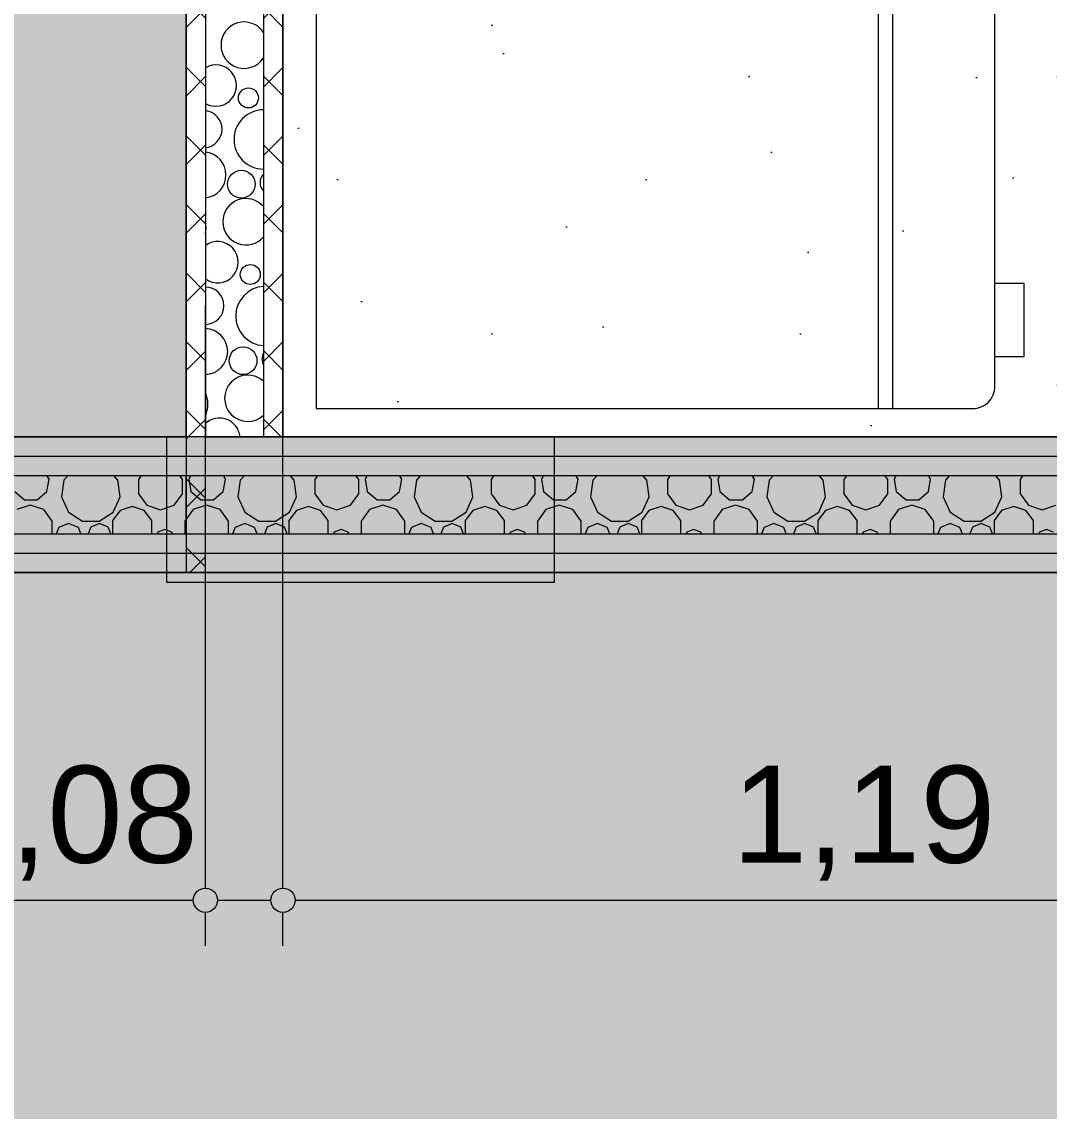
# Model space of a CAD drawing. Header units: metres. Extents: x -77.1 to 22, y -70.6 to -27.7.
# Drawn here: x -51.343 to -50.284, y -37.795 to -36.672 of the extents above; entities that cross this region are included whole.
import ezdxf

# ---------------------------------------------------------------- set-up
doc = ezdxf.new("R2010")
doc.units = ezdxf.units.M
doc.header["$MEASUREMENT"] = 0
for name, color, linetype in [('Concreto moldado in loco_Pilares.IFC Model', 7, 'Continuous'), ('COTAS EXECUTIVO.EXEC', 7, 'Continuous'), ('PAREDE CONSTRUIR', 7, 'Continuous')]:
    doc.layers.add(name, color=color, linetype=linetype)
for name, color, linetype, lineweight in [('Concreto moldado in loco_Pilares.IFC Model_Caneta_No__241', 7, 'Continuous', 13), ('Concreto moldado in loco_Pilares.IFC Model_Caneta_No__4', 7, 'Continuous', 20), ('LAJES.EST_Caneta_No__241', 7, 'Continuous', 13), ('LAJES.EST_Caneta_No__96', 252, 'Continuous', 0), ('PAREDE CONSTRUIR_Caneta_No__241', 7, 'Continuous', 13), ('PAREDE CONSTRUIR_Caneta_No__83', 84, 'Continuous', 0), ('PAREDE CONSTRUIR_Caneta_No__96', 252, 'Continuous', 0)]:
    doc.layers.add(name, color=color, linetype=linetype, lineweight=lineweight)
for name, color, linetype, lineweight, true_color in [('COTAS EXECUTIVO.EXEC_Caneta_No__25', 7, 'Continuous', 13, 0x982312), ('EQUIPAMENTOS.ARQ_Caneta_No__13', 7, 'Continuous', 0, 0xaaaaaa), ('LAJES.EST_Caneta_No__18', 7, 'Continuous', 0, 0xdfdfdf), ('LAJES.EST_Caneta_No__254', 7, 'Continuous', 0, 0xd1c9ad), ('ZONA_Caneta_No__56', 7, 'Continuous', 0, 0xffe495)]:
    doc.layers.add(name, color=color, linetype=linetype, lineweight=lineweight, true_color=true_color)
doc.styles.add('ESTILO_GERADO_1', font='arial.ttf')
doc.dimstyles.new('ESTILO_GERADO__1', dxfattribs={"dimtxt": 0.1, "dimasz": 0.0475, "dimexe": 0.18, "dimexo": 0.1, "dimgap": 0, "dimtad": 1, "dimtih": 1, "dimtoh": 1, "dimzin": 0, "dimdsep": 46, "dimtxsty": 'ESTILO_GERADO_1', "dimblk": 'ARROWHEAD_11', "dimblk1": 'ARROWHEAD_11', "dimblk2": 'ARROWHEAD_11', "dimcen": 0.09, "dimclrd": 256, "dimclre": 256, "dimclrt": 256, "dimadec": 0, "dimazin": 0, "dimtfac": 1, "dimtdec": 4, "dimtmove": 0, "dimatfit": 3, "dimfxl": 0, "dimtolj": 1, "dimtzin": 0, "dimarcsym": 0})
doc.dimstyles.new('ESTILO_GERADO__13', dxfattribs={"dimtxt": 0.1, "dimasz": 0.0475, "dimexe": 0.18, "dimexo": 0.414267, "dimgap": 0, "dimtad": 1, "dimzin": 0, "dimdsep": 46, "dimtxsty": 'ESTILO_GERADO_1', "dimblk": 'ARROWHEAD_11', "dimblk1": 'ARROWHEAD_11', "dimblk2": 'ARROWHEAD_11', "dimcen": 0.09, "dimclrd": 256, "dimclre": 256, "dimclrt": 256, "dimadec": 0, "dimazin": 0, "dimtfac": 1, "dimtdec": 4, "dimtmove": 0, "dimatfit": 3, "dimfxl": 0, "dimtolj": 1, "dimtzin": 0, "dimarcsym": 0})
doc.dimstyles.new('ESTILO_GERADO__24', dxfattribs={"dimtxt": 0.1, "dimasz": 0.0475, "dimexe": 0.18, "dimexo": 1.150023, "dimgap": 0, "dimtad": 1, "dimtih": 1, "dimtoh": 1, "dimzin": 0, "dimdsep": 46, "dimtxsty": 'ESTILO_GERADO_1', "dimblk": 'ARROWHEAD_11', "dimblk1": 'ARROWHEAD_11', "dimblk2": 'ARROWHEAD_11', "dimcen": 0.09, "dimclrd": 256, "dimclre": 256, "dimclrt": 256, "dimadec": 0, "dimazin": 0, "dimtfac": 1, "dimtdec": 4, "dimtmove": 0, "dimatfit": 3, "dimfxl": 0, "dimtolj": 1, "dimtzin": 0, "dimarcsym": 0})
doc.dimstyles.new('ESTILO_GERADO__6', dxfattribs={"dimtxt": 0.1, "dimasz": 0.0475, "dimexe": 0.18, "dimexo": 0.612735, "dimgap": 0, "dimtad": 1, "dimtih": 1, "dimtoh": 1, "dimzin": 0, "dimdsep": 46, "dimtxsty": 'ESTILO_GERADO_1', "dimblk": 'ARROWHEAD_11', "dimblk1": 'ARROWHEAD_11', "dimblk2": 'ARROWHEAD_11', "dimcen": 0.09, "dimclrd": 256, "dimclre": 256, "dimclrt": 256, "dimadec": 0, "dimazin": 0, "dimtfac": 1, "dimtdec": 4, "dimtmove": 0, "dimatfit": 3, "dimfxl": 0, "dimtolj": 1, "dimtzin": 0, "dimarcsym": 0})
pattern_1 = [(45, (0, 0.5), (-0.159099, 0.159099), [0, -0.15, 0, -0.225]), (110, (0.5, 0.5), (0.21143084, 0.07695453), [0, -0.11, 0, -0.19])]
pattern_2 = [(45, (0, 0), (-0.03535534, 0.03535534), []), (135, (0, 0), (0.03535534, 0.03535534), [])]

# ---------------------------------------------------------------- blocks, each defined once
blk = doc.blocks.new('*X197')
at = {"layer": 'PAREDE CONSTRUIR_Caneta_No__96', "color": 252, "linetype": 'Continuous', "lineweight": 0}
for p, q in [((-51.3175, -37.1568), (-51.3153, -37.1439)), ((-51.3153, -37.1439), (-51.3174, -37.1402)), ((-51.2999, -37.1451), (-51.3024, -37.1622)), ((-51.2957, -37.1402), (-51.2999, -37.1451)), ((-51.2442, -37.1451), (-51.2485, -37.1402)), ((-51.2418, -37.1622), (-51.2442, -37.1451)), ((-51.2201, -37.1402), (-51.223, -37.1442)), ((-51.223, -37.1442), (-51.223, -37.159)), ((-51.1776, -37.1442), (-51.1805, -37.1402)), ((-51.1776, -37.159), (-51.1776, -37.1442)), ((-51.3507, -37.1568), (-51.3407, -37.1652)), ((-51.3276, -37.1652), (-51.3175, -37.1568)), ((-51.223, -37.159), (-51.2143, -37.1709)), ((-51.1863, -37.1709), (-51.1776, -37.159)), ((-51.3347, -37.1707), (-51.3486, -37.1752)), ((-51.3407, -37.1652), (-51.3276, -37.1652)), ((-51.3207, -37.1752), (-51.3347, -37.1707)), ((-51.3024, -37.1622), (-51.2952, -37.1779)), ((-51.249, -37.1779), (-51.2418, -37.1622)), ((-51.2143, -37.1709), (-51.2003, -37.1755)), ((-51.2003, -37.1755), (-51.1863, -37.1709)), ((-51.3122, -37.1871), (-51.3207, -37.1752)), ((-51.2952, -37.1779), (-51.2807, -37.1872)), ((-51.2635, -37.1872), (-51.249, -37.1779)), ((-51.242, -37.1761), (-51.2498, -37.1867)), ((-51.2295, -37.172), (-51.242, -37.1761)), ((-51.217, -37.1761), (-51.2295, -37.172)), ((-51.2093, -37.1867), (-51.217, -37.1761)), ((-51.3122, -37.2002), (-51.3122, -37.1871)), ((-51.2951, -37.1896), (-51.3052, -37.1938)), ((-51.285, -37.1938), (-51.2951, -37.1896)), ((-51.2807, -37.1872), (-51.2635, -37.1872)), ((-51.2721, -37.1933), (-51.2749, -37.2002)), ((-51.2632, -37.1896), (-51.2721, -37.1933)), ((-51.2544, -37.1933), (-51.2632, -37.1896)), ((-51.2515, -37.2002), (-51.2544, -37.1933)), ((-51.2498, -37.1867), (-51.2498, -37.1999)), ((-51.2093, -37.1999), (-51.2093, -37.1867)), ((-51.174, -37.1853), (-51.1753, -37.1871)), ((-51.1753, -37.1871), (-51.1753, -37.2002)), ((-51.3052, -37.1938), (-51.3079, -37.2002)), ((-51.2824, -37.2002), (-51.285, -37.1938)), ((-51.2498, -37.1999), (-51.2495, -37.2002)), ((-51.2095, -37.2002), (-51.2093, -37.1999)), ((-51.2032, -37.1987), (-51.2038, -37.2002)), ((-51.1958, -37.1957), (-51.2032, -37.1987)), ((-51.1885, -37.1987), (-51.1958, -37.1957)), ((-51.1879, -37.2002), (-51.1885, -37.1987))]:
    blk.add_line(p, q, dxfattribs=at)
blk = doc.blocks.new('*X215')
at = {"layer": 'PAREDE CONSTRUIR_Caneta_No__96', "color": 252, "linetype": 'Continuous', "lineweight": 0}
for p, q in [((-51.1691, -37.1402), (-51.1712, -37.1439)), ((-51.1712, -37.1439), (-51.1689, -37.1568)), ((-51.1357, -37.1568), (-51.1334, -37.1439)), ((-51.1334, -37.1439), (-51.1355, -37.1402)), ((-51.1181, -37.1451), (-51.1205, -37.1622)), ((-51.1138, -37.1402), (-51.1181, -37.1451)), ((-51.0624, -37.1451), (-51.0667, -37.1402)), ((-51.0599, -37.1622), (-51.0624, -37.1451)), ((-51.0382, -37.1402), (-51.0411, -37.1442)), ((-51.0411, -37.1442), (-51.0411, -37.159)), ((-50.9958, -37.1442), (-50.9987, -37.1402)), ((-50.9958, -37.159), (-50.9958, -37.1442)), ((-50.9872, -37.1402), (-50.9893, -37.1439)), ((-50.9893, -37.1439), (-50.987, -37.1568)), ((-50.9538, -37.1568), (-50.9515, -37.1439)), ((-50.9515, -37.1439), (-50.9537, -37.1402)), ((-50.9362, -37.1451), (-50.9387, -37.1622)), ((-50.932, -37.1402), (-50.9362, -37.1451)), ((-50.8805, -37.1451), (-50.8848, -37.1402)), ((-50.8781, -37.1622), (-50.8805, -37.1451)), ((-50.8564, -37.1402), (-50.8593, -37.1442)), ((-50.8593, -37.1442), (-50.8593, -37.159)), ((-50.8139, -37.1442), (-50.8168, -37.1402)), ((-50.8139, -37.159), (-50.8139, -37.1442)), ((-50.8053, -37.1402), (-50.8075, -37.1439)), ((-50.8075, -37.1439), (-50.8052, -37.1568)), ((-50.772, -37.1568), (-50.7697, -37.1439)), ((-50.7697, -37.1439), (-50.7718, -37.1402)), ((-50.7544, -37.1451), (-50.7568, -37.1622)), ((-50.7501, -37.1402), (-50.7544, -37.1451)), ((-50.6987, -37.1451), (-50.7029, -37.1402)), ((-50.6962, -37.1622), (-50.6987, -37.1451)), ((-50.6745, -37.1402), (-50.6774, -37.1442)), ((-50.6774, -37.1442), (-50.6774, -37.159)), ((-50.6321, -37.1442), (-50.635, -37.1402)), ((-50.6321, -37.159), (-50.6321, -37.1442)), ((-50.6235, -37.1402), (-50.6256, -37.1439)), ((-50.6256, -37.1439), (-50.6233, -37.1568)), ((-50.5901, -37.1568), (-50.5878, -37.1439)), ((-50.5878, -37.1439), (-50.59, -37.1402)), ((-50.5725, -37.1451), (-50.575, -37.1622)), ((-50.5682, -37.1402), (-50.5725, -37.1451)), ((-50.5168, -37.1451), (-50.5211, -37.1402)), ((-50.5144, -37.1622), (-50.5168, -37.1451)), ((-50.4926, -37.1402), (-50.4956, -37.1442)), ((-50.4956, -37.1442), (-50.4956, -37.159)), ((-50.4502, -37.1442), (-50.4531, -37.1402)), ((-50.4502, -37.159), (-50.4502, -37.1442)), ((-50.4416, -37.1402), (-50.4438, -37.1439)), ((-50.4438, -37.1439), (-50.4415, -37.1568)), ((-50.4083, -37.1568), (-50.406, -37.1439)), ((-50.406, -37.1439), (-50.4081, -37.1402)), ((-50.3907, -37.1451), (-50.3931, -37.1622)), ((-50.3864, -37.1402), (-50.3907, -37.1451)), ((-50.335, -37.1451), (-50.3392, -37.1402)), ((-50.3325, -37.1622), (-50.335, -37.1451)), ((-50.3108, -37.1402), (-50.3137, -37.1442)), ((-50.3137, -37.1442), (-50.3137, -37.159)), ((-51.1689, -37.1568), (-51.1588, -37.1652)), ((-51.1457, -37.1652), (-51.1357, -37.1568)), ((-51.0411, -37.159), (-51.0325, -37.1709)), ((-51.0044, -37.1709), (-50.9958, -37.159)), ((-50.987, -37.1568), (-50.977, -37.1652)), ((-50.9639, -37.1652), (-50.9538, -37.1568)), ((-50.8593, -37.159), (-50.8506, -37.1709)), ((-50.8226, -37.1709), (-50.8139, -37.159)), ((-50.8052, -37.1568), (-50.7951, -37.1652)), ((-50.782, -37.1652), (-50.772, -37.1568)), ((-50.6774, -37.159), (-50.6688, -37.1709)), ((-50.6407, -37.1709), (-50.6321, -37.159)), ((-50.6233, -37.1568), (-50.6133, -37.1652)), ((-50.6002, -37.1652), (-50.5901, -37.1568)), ((-50.4956, -37.159), (-50.4869, -37.1709)), ((-50.4589, -37.1709), (-50.4502, -37.159)), ((-50.4415, -37.1568), (-50.4314, -37.1652)), ((-50.4183, -37.1652), (-50.4083, -37.1568)), ((-50.3137, -37.159), (-50.3051, -37.1709)), ((-51.1528, -37.1707), (-51.1667, -37.1752)), ((-51.1588, -37.1652), (-51.1457, -37.1652)), ((-51.1389, -37.1752), (-51.1528, -37.1707)), ((-51.1205, -37.1622), (-51.1134, -37.1779)), ((-51.0671, -37.1779), (-51.0599, -37.1622)), ((-51.0325, -37.1709), (-51.0185, -37.1755)), ((-51.0185, -37.1755), (-51.0044, -37.1709)), ((-50.9709, -37.1707), (-50.9848, -37.1752)), ((-50.977, -37.1652), (-50.9639, -37.1652)), ((-50.957, -37.1752), (-50.9709, -37.1707)), ((-50.9387, -37.1622), (-50.9315, -37.1779)), ((-50.8852, -37.1779), (-50.8781, -37.1622)), ((-50.8506, -37.1709), (-50.8366, -37.1755)), ((-50.8366, -37.1755), (-50.8226, -37.1709)), ((-50.7891, -37.1707), (-50.803, -37.1752)), ((-50.7951, -37.1652), (-50.782, -37.1652)), ((-50.7752, -37.1752), (-50.7891, -37.1707)), ((-50.7568, -37.1622), (-50.7497, -37.1779)), ((-50.7034, -37.1779), (-50.6962, -37.1622)), ((-50.6688, -37.1709), (-50.6547, -37.1755)), ((-50.6547, -37.1755), (-50.6407, -37.1709)), ((-50.6072, -37.1707), (-50.6211, -37.1752)), ((-50.6133, -37.1652), (-50.6002, -37.1652)), ((-50.5933, -37.1752), (-50.6072, -37.1707)), ((-50.575, -37.1622), (-50.5678, -37.1779)), ((-50.5215, -37.1779), (-50.5144, -37.1622)), ((-50.4869, -37.1709), (-50.4729, -37.1755)), ((-50.4729, -37.1755), (-50.4589, -37.1709)), ((-50.4254, -37.1707), (-50.4393, -37.1752)), ((-50.4314, -37.1652), (-50.4183, -37.1652)), ((-50.4115, -37.1752), (-50.4254, -37.1707)), ((-50.3931, -37.1622), (-50.3859, -37.1779)), ((-50.3397, -37.1779), (-50.3325, -37.1622)), ((-50.3051, -37.1709), (-50.291, -37.1755)), ((-50.291, -37.1755), (-50.277, -37.1709)), ((-51.1667, -37.1752), (-51.174, -37.1853)), ((-51.1303, -37.1871), (-51.1389, -37.1752)), ((-51.1134, -37.1779), (-51.0989, -37.1872)), ((-51.0816, -37.1872), (-51.0671, -37.1779)), ((-51.0602, -37.1761), (-51.0679, -37.1867)), ((-51.0477, -37.172), (-51.0602, -37.1761)), ((-51.0352, -37.1761), (-51.0477, -37.172)), ((-51.0274, -37.1867), (-51.0352, -37.1761)), ((-50.9848, -37.1752), (-50.9934, -37.1871)), ((-50.9484, -37.1871), (-50.957, -37.1752)), ((-50.9315, -37.1779), (-50.917, -37.1872)), ((-50.8998, -37.1872), (-50.8852, -37.1779)), ((-50.8783, -37.1761), (-50.8861, -37.1867)), ((-50.8658, -37.172), (-50.8783, -37.1761)), ((-50.8533, -37.1761), (-50.8658, -37.172)), ((-50.8456, -37.1867), (-50.8533, -37.1761)), ((-50.803, -37.1752), (-50.8116, -37.1871)), ((-50.7666, -37.1871), (-50.7752, -37.1752)), ((-50.7497, -37.1779), (-50.7351, -37.1872)), ((-50.7179, -37.1872), (-50.7034, -37.1779)), ((-50.6965, -37.1761), (-50.7042, -37.1867)), ((-50.684, -37.172), (-50.6965, -37.1761)), ((-50.6715, -37.1761), (-50.684, -37.172)), ((-50.6637, -37.1867), (-50.6715, -37.1761)), ((-50.6211, -37.1752), (-50.6297, -37.1871)), ((-50.5847, -37.1871), (-50.5933, -37.1752)), ((-50.5678, -37.1779), (-50.5533, -37.1872)), ((-50.536, -37.1872), (-50.5215, -37.1779)), ((-50.5146, -37.1761), (-50.5224, -37.1867)), ((-50.5021, -37.172), (-50.5146, -37.1761)), ((-50.4896, -37.1761), (-50.5021, -37.172)), ((-50.4819, -37.1867), (-50.4896, -37.1761)), ((-50.4393, -37.1752), (-50.4479, -37.1871)), ((-50.4029, -37.1871), (-50.4115, -37.1752)), ((-50.3859, -37.1779), (-50.3714, -37.1872)), ((-50.3542, -37.1872), (-50.3397, -37.1779)), ((-50.3328, -37.1761), (-50.3405, -37.1867)), ((-50.3203, -37.172), (-50.3328, -37.1761)), ((-50.3078, -37.1761), (-50.3203, -37.172)), ((-50.3, -37.1867), (-50.3078, -37.1761)), ((-51.1303, -37.2002), (-51.1303, -37.1871)), ((-51.1133, -37.1896), (-51.1234, -37.1938)), ((-51.1032, -37.1938), (-51.1133, -37.1896)), ((-51.0989, -37.1872), (-51.0816, -37.1872)), ((-51.0902, -37.1933), (-51.0931, -37.2002)), ((-51.0814, -37.1896), (-51.0902, -37.1933)), ((-51.0725, -37.1933), (-51.0814, -37.1896)), ((-51.0696, -37.2002), (-51.0725, -37.1933)), ((-51.0679, -37.1867), (-51.0679, -37.1999)), ((-51.0274, -37.1999), (-51.0274, -37.1867)), ((-50.9934, -37.1871), (-50.9934, -37.2002)), ((-50.9484, -37.2002), (-50.9484, -37.1871)), ((-50.9314, -37.1896), (-50.9415, -37.1938)), ((-50.9213, -37.1938), (-50.9314, -37.1896)), ((-50.917, -37.1872), (-50.8998, -37.1872)), ((-50.9084, -37.1933), (-50.9112, -37.2002)), ((-50.8995, -37.1896), (-50.9084, -37.1933)), ((-50.8906, -37.1933), (-50.8995, -37.1896)), ((-50.8878, -37.2002), (-50.8906, -37.1933)), ((-50.8861, -37.1867), (-50.8861, -37.1999)), ((-50.8456, -37.1999), (-50.8456, -37.1867)), ((-50.8116, -37.1871), (-50.8116, -37.2002)), ((-50.7666, -37.2002), (-50.7666, -37.1871)), ((-50.7496, -37.1896), (-50.7597, -37.1938)), ((-50.7395, -37.1938), (-50.7496, -37.1896)), ((-50.7351, -37.1872), (-50.7179, -37.1872)), ((-50.7265, -37.1933), (-50.7294, -37.2002)), ((-50.7177, -37.1896), (-50.7265, -37.1933)), ((-50.7088, -37.1933), (-50.7177, -37.1896)), ((-50.7059, -37.2002), (-50.7088, -37.1933)), ((-50.7042, -37.1867), (-50.7042, -37.1999)), ((-50.6637, -37.1999), (-50.6637, -37.1867)), ((-50.6297, -37.1871), (-50.6297, -37.2002)), ((-50.5847, -37.2002), (-50.5847, -37.1871)), ((-50.5677, -37.1896), (-50.5778, -37.1938)), ((-50.5576, -37.1938), (-50.5677, -37.1896)), ((-50.5533, -37.1872), (-50.536, -37.1872)), ((-50.5447, -37.1933), (-50.5475, -37.2002)), ((-50.5358, -37.1896), (-50.5447, -37.1933)), ((-50.5269, -37.1933), (-50.5358, -37.1896)), ((-50.5241, -37.2002), (-50.5269, -37.1933)), ((-50.5224, -37.1867), (-50.5224, -37.1999)), ((-50.4819, -37.1999), (-50.4819, -37.1867)), ((-50.4479, -37.1871), (-50.4479, -37.2002)), ((-50.4029, -37.2002), (-50.4029, -37.1871)), ((-50.3859, -37.1896), (-50.396, -37.1938)), ((-50.3758, -37.1938), (-50.3859, -37.1896)), ((-50.3714, -37.1872), (-50.3542, -37.1872)), ((-50.3628, -37.1933), (-50.3657, -37.2002)), ((-50.354, -37.1896), (-50.3628, -37.1933)), ((-50.3451, -37.1933), (-50.354, -37.1896)), ((-50.3422, -37.2002), (-50.3451, -37.1933)), ((-50.3405, -37.1867), (-50.3405, -37.1999)), ((-50.3, -37.1999), (-50.3, -37.1867)), ((-51.1234, -37.1938), (-51.126, -37.2002)), ((-51.1005, -37.2002), (-51.1032, -37.1938)), ((-51.0679, -37.1999), (-51.0677, -37.2002)), ((-51.0277, -37.2002), (-51.0274, -37.1999)), ((-51.0213, -37.1987), (-51.0219, -37.2002)), ((-51.014, -37.1957), (-51.0213, -37.1987)), ((-51.0067, -37.1987), (-51.014, -37.1957)), ((-51.0061, -37.2002), (-51.0067, -37.1987)), ((-50.9415, -37.1938), (-50.9442, -37.2002)), ((-50.9187, -37.2002), (-50.9213, -37.1938)), ((-50.8861, -37.1999), (-50.8858, -37.2002)), ((-50.8458, -37.2002), (-50.8456, -37.1999)), ((-50.8395, -37.1987), (-50.8401, -37.2002)), ((-50.8321, -37.1957), (-50.8395, -37.1987)), ((-50.8248, -37.1987), (-50.8321, -37.1957)), ((-50.8242, -37.2002), (-50.8248, -37.1987)), ((-50.7597, -37.1938), (-50.7623, -37.2002)), ((-50.7368, -37.2002), (-50.7395, -37.1938)), ((-50.7042, -37.1999), (-50.704, -37.2002)), ((-50.664, -37.2002), (-50.6637, -37.1999)), ((-50.6576, -37.1987), (-50.6582, -37.2002)), ((-50.6503, -37.1957), (-50.6576, -37.1987)), ((-50.643, -37.1987), (-50.6503, -37.1957)), ((-50.6424, -37.2002), (-50.643, -37.1987)), ((-50.5778, -37.1938), (-50.5805, -37.2002)), ((-50.555, -37.2002), (-50.5576, -37.1938)), ((-50.5224, -37.1999), (-50.5221, -37.2002)), ((-50.4821, -37.2002), (-50.4819, -37.1999)), ((-50.4757, -37.1987), (-50.4764, -37.2002)), ((-50.4684, -37.1957), (-50.4757, -37.1987)), ((-50.4611, -37.1987), (-50.4684, -37.1957)), ((-50.4605, -37.2002), (-50.4611, -37.1987)), ((-50.396, -37.1938), (-50.3986, -37.2002)), ((-50.3731, -37.2002), (-50.3758, -37.1938)), ((-50.3405, -37.1999), (-50.3403, -37.2002)), ((-50.3003, -37.2002), (-50.3, -37.1999)), ((-50.2939, -37.1987), (-50.2945, -37.2002)), ((-50.2866, -37.1957), (-50.2939, -37.1987)), ((-50.2793, -37.1987), (-50.2866, -37.1957))]:
    blk.add_line(p, q, dxfattribs=at)
blk = doc.blocks.new('*X226')
at = {"layer": 'PAREDE CONSTRUIR_Caneta_No__96', "color": 252, "linetype": 'Continuous', "lineweight": 0}
for centre, radius in [((-51.1096, -36.751), 0.0103), ((-51.117, -36.8399), 0.0143), ((-51.1077, -36.933), 0.0103), ((-51.1151, -37.0219), 0.0143)]:
    blk.add_circle(centre, radius, dxfattribs=at)
for centre, radius, start, end in [((-51.114, -36.6966), 0.0239, 33.1207, 326.8793), ((-51.1432, -36.7383), 0.0213, 239.5204, 120.4796), ((-51.156, -36.7832), 0.0192, 275.8669, 84.1331), ((-51.0939, -36.7938), 0.0306, 90.176, 269.824), ((-51.1565, -36.8304), 0.0237, 275.9935, 84.0065), ((-51.0851, -36.8382), 0.0125, 135.6108, 224.3892), ((-51.1122, -36.8786), 0.0239, 40.5531, 319.4469), ((-51.1839, -36.8848), 0.0306, 347.719, 12.281), ((-51.1414, -36.9203), 0.0213, 233.5327, 126.4673), ((-51.1541, -36.9652), 0.0192, 270.3182, 89.6818), ((-51.0921, -36.9758), 0.0306, 93.6488, 266.3512), ((-51.1547, -37.0124), 0.0237, 271.4924, 88.5076), ((-51.0832, -37.0202), 0.0125, 149.5955, 210.4045), ((-51.1103, -37.0606), 0.0239, 46.9932, 313.0068), ((-51.1821, -37.0668), 0.0306, 336.4263, 23.5737), ((-51.1395, -37.1023), 0.0213, 5.6508, 132.9607)]:
    blk.add_arc(centre, radius, start, end, dxfattribs=at)
blk = doc.blocks.new('Refrigerator 26_2')
at = {"layer": 'EQUIPAMENTOS.ARQ_Caneta_No__13', "color": 253, "linetype": 'Continuous', "lineweight": 0, "true_color": 0xaaaaaa}
for p, q in [((0.7, 0.1204), (0, 0.1204)), ((0.7, 0.1054), (0, 0.1054)), ((0.0535, 0), (0.1288, 0))]:
    blk.add_line(p, q, dxfattribs=at)
at = {"layer": 'EQUIPAMENTOS.ARQ_Caneta_No__13', "color": 253, "linetype": 'Continuous', "lineweight": 0, "true_color": 0xaaaaaa, "flags": 128}
blk.add_lwpolyline([(0.6774, 0, 0.414214), (0.7, 0.0226), (0.7, 0.7), (0, 0.7), (0, 0.0226, 0.414214), (0.0226, 0), (0.0535, 0), (0.0535, -0.0301), (0.1288, -0.0301), (0.1288, 0)], format="xyb", close=True, dxfattribs=at)
blk = doc.blocks.new('*D540')
at = {"layer": 'COTAS EXECUTIVO.EXEC_Caneta_No__25', "linetype": 'Continuous', "lineweight": 13, "true_color": 0x982312}
for points in [[(-54.6419, -37.2402), (-54.6409, -37.245), (-54.6382, -37.249), (-54.6341, -37.2517), (-54.6294, -37.2527), (-54.6246, -37.2517), (-54.6205, -37.249), (-54.6178, -37.245), (-54.6169, -37.2402), (-54.6178, -37.2354), (-54.6205, -37.2314), (-54.6246, -37.2287), (-54.6294, -37.2277), (-54.6341, -37.2287), (-54.6382, -37.2314), (-54.6409, -37.2354)], [(-54.6419, -42.1002), (-54.6409, -42.105), (-54.6382, -42.109), (-54.6341, -42.1117), (-54.6294, -42.1127), (-54.6246, -42.1117), (-54.6205, -42.109), (-54.6178, -42.105), (-54.6169, -42.1002), (-54.6178, -42.0954), (-54.6205, -42.0913), (-54.6246, -42.0886), (-54.6294, -42.0877), (-54.6341, -42.0886), (-54.6382, -42.0913), (-54.6409, -42.0954)]]:
    blk.add_hatch(color=24, dxfattribs=at).paths.add_polyline_path(points)
at = {"layer": 'COTAS EXECUTIVO.EXEC_Caneta_No__25', "color": 24, "linetype": 'Continuous', "lineweight": 13, "true_color": 0x982312}
for p, q in [((-54.6419, -37.2402), (-54.6762, -37.2402)), ((-54.2151, -37.2402), (-54.6169, -37.2402)), ((-54.6294, -42.0877), (-54.6294, -37.2527)), ((-54.6419, -42.1002), (-54.6762, -42.1002)), ((-54.2151, -42.1002), (-54.6169, -42.1002))]:
    blk.add_line(p, q, dxfattribs=at)
for centre in [(-54.6294, -37.2402), (-54.6294, -42.1002)]:
    blk.add_circle(centre, 0.0125, dxfattribs=at)
at = {"layer": 'COTAS EXECUTIVO.EXEC_Caneta_No__25', "color": 24, "lineweight": 13, "true_color": 0x982312, "char_height": 0.1, "attachment_point": 7, "rotation": 90, "style": 'ESTILO_GERADO_1'}
for s, insert in [('\\A1;{\\pql;\\fArial|b0|i0|c0|p0;\\W1.000000;0,14}', (-54.6494, -37.5196)), ('\\A1;{\\pql;\\fArial|b0|i0|c0|p0;\\W1.000000;4,86}', (-54.6494, -39.9371))]:
    blk.add_mtext(s, dxfattribs=dict(at, insert=insert))
blk = doc.blocks.new('ARROWHEAD_11')
at = {"color": 0, "linetype": 'Continuous', "lineweight": 0}
blk.add_line((0, 0), (-1, 0), dxfattribs=at)
at = {"color": 0, "linetype": 'Continuous', "lineweight": 0, "const_width": 0.25, "flags": 128}
blk.add_lwpolyline([(-0.125, 0, 1), (0.125, 0, 1)], format="xyb", close=True, dxfattribs=at)
blk = doc.blocks.new('*D541')
at = {"layer": 'COTAS EXECUTIVO.EXEC_Caneta_No__25', "linetype": 'Continuous', "lineweight": 13, "true_color": 0x982312}
for points in [[(-54.6419, -37.1002), (-54.6409, -37.105), (-54.6382, -37.109), (-54.6341, -37.1117), (-54.6294, -37.1127), (-54.6246, -37.1117), (-54.6205, -37.109), (-54.6178, -37.105), (-54.6169, -37.1002), (-54.6178, -37.0954), (-54.6205, -37.0914), (-54.6246, -37.0887), (-54.6294, -37.0877), (-54.6341, -37.0887), (-54.6382, -37.0914), (-54.6409, -37.0954)], [(-54.6419, -37.2402), (-54.6409, -37.245), (-54.6382, -37.249), (-54.6341, -37.2517), (-54.6294, -37.2527), (-54.6246, -37.2517), (-54.6205, -37.249), (-54.6178, -37.245), (-54.6169, -37.2402), (-54.6178, -37.2354), (-54.6205, -37.2314), (-54.6246, -37.2287), (-54.6294, -37.2277), (-54.6341, -37.2287), (-54.6382, -37.2314), (-54.6409, -37.2354)]]:
    blk.add_hatch(color=24, dxfattribs=at).paths.add_polyline_path(points)
at = {"layer": 'COTAS EXECUTIVO.EXEC_Caneta_No__25', "color": 24, "linetype": 'Continuous', "lineweight": 13, "true_color": 0x982312}
for p, q in [((-54.6294, -37.0877), (-54.6294, -37.0752)), ((-54.6419, -37.1002), (-54.6762, -37.1002)), ((-54.2151, -37.1002), (-54.6169, -37.1002)), ((-54.6294, -37.2277), (-54.6294, -37.1127)), ((-54.6419, -37.2402), (-54.6762, -37.2402)), ((-54.2151, -37.2402), (-54.6169, -37.2402))]:
    blk.add_line(p, q, dxfattribs=at)
for centre in [(-54.6294, -37.1002), (-54.6294, -37.2402)]:
    blk.add_circle(centre, 0.0125, dxfattribs=at)
blk = doc.blocks.new('*D562')
at = {"layer": 'COTAS EXECUTIVO.EXEC_Caneta_No__25', "linetype": 'Continuous', "lineweight": 13, "true_color": 0x982312}
for points in [[(-53.8265, -42.7026), (-53.8256, -42.7074), (-53.8229, -42.7115), (-53.8188, -42.7142), (-53.814, -42.7151), (-53.8093, -42.7142), (-53.8052, -42.7115), (-53.8025, -42.7074), (-53.8015, -42.7026), (-53.8025, -42.6979), (-53.8052, -42.6938), (-53.8093, -42.6911), (-53.814, -42.6901), (-53.8188, -42.6911), (-53.8229, -42.6938), (-53.8256, -42.6979)], [(-44.0265, -42.7026), (-44.0256, -42.7074), (-44.0229, -42.7115), (-44.0188, -42.7142), (-44.014, -42.7151), (-44.0093, -42.7142), (-44.0052, -42.7115), (-44.0025, -42.7074), (-44.0015, -42.7026), (-44.0025, -42.6979), (-44.0052, -42.6938), (-44.0093, -42.6911), (-44.014, -42.6901), (-44.0188, -42.6911), (-44.0229, -42.6938), (-44.0256, -42.6979)]]:
    blk.add_hatch(color=24, dxfattribs=at).paths.add_polyline_path(points)
at = {"layer": 'COTAS EXECUTIVO.EXEC_Caneta_No__25', "color": 24, "linetype": 'Continuous', "lineweight": 13, "true_color": 0x982312}
for p, q in [((-53.814, -42.6901), (-53.814, -42.6026)), ((-44.014, -42.6901), (-44.014, -42.6026)), ((-53.839, -42.7026), (-53.8265, -42.7026)), ((-53.8015, -42.7026), (-44.0265, -42.7026)), ((-44.0015, -42.7026), (-43.989, -42.7026)), ((-53.814, -42.7495), (-53.814, -42.7151)), ((-44.014, -42.7495), (-44.014, -42.7151))]:
    blk.add_line(p, q, dxfattribs=at)
for centre in [(-53.814, -42.7026), (-44.014, -42.7026)]:
    blk.add_circle(centre, 0.0125, dxfattribs=at)
at = {"layer": 'COTAS EXECUTIVO.EXEC_Caneta_No__25', "color": 24, "lineweight": 13, "true_color": 0x982312, "insert": (-49.0475, -42.6826), "char_height": 0.1, "attachment_point": 7, "style": 'ESTILO_GERADO_1'}
blk.add_mtext('\\A1;{\\pql;\\fArial|b0|i0|c0|p0;\\W1.000000;9,80}', dxfattribs=at)
blk = doc.blocks.new('*D718')
at = {"layer": 'COTAS EXECUTIVO.EXEC_Caneta_No__25', "linetype": 'Continuous', "lineweight": 13, "true_color": 0x982312}
for points in [[(-53.8265, -37.9218), (-53.8256, -37.9266), (-53.8229, -37.9306), (-53.8188, -37.9333), (-53.814, -37.9343), (-53.8093, -37.9333), (-53.8052, -37.9306), (-53.8025, -37.9266), (-53.8015, -37.9218), (-53.8025, -37.917), (-53.8052, -37.9129), (-53.8093, -37.9102), (-53.814, -37.9093), (-53.8188, -37.9102), (-53.8229, -37.9129), (-53.8256, -37.917)], [(-45.7065, -37.9218), (-45.7056, -37.9266), (-45.7029, -37.9306), (-45.6988, -37.9333), (-45.694, -37.9343), (-45.6893, -37.9333), (-45.6852, -37.9306), (-45.6825, -37.9266), (-45.6815, -37.9218), (-45.6825, -37.917), (-45.6852, -37.9129), (-45.6893, -37.9102), (-45.694, -37.9093), (-45.6988, -37.9102), (-45.7029, -37.9129), (-45.7056, -37.917)]]:
    blk.add_hatch(color=24, dxfattribs=at).paths.add_polyline_path(points)
at = {"layer": 'COTAS EXECUTIVO.EXEC_Caneta_No__25', "color": 24, "linetype": 'Continuous', "lineweight": 13, "true_color": 0x982312}
for p, q in [((-53.814, -37.9093), (-53.814, -36.7718)), ((-45.694, -37.9093), (-45.694, -36.7718)), ((-53.839, -37.9218), (-53.8265, -37.9218)), ((-53.8015, -37.9218), (-45.7065, -37.9218)), ((-53.814, -37.9687), (-53.814, -37.9343)), ((-45.694, -37.9687), (-45.694, -37.9343))]:
    blk.add_line(p, q, dxfattribs=at)
for centre in [(-53.814, -37.9218), (-45.694, -37.9218)]:
    blk.add_circle(centre, 0.0125, dxfattribs=at)
at = {"layer": 'COTAS EXECUTIVO.EXEC_Caneta_No__25', "color": 24, "lineweight": 13, "true_color": 0x982312, "char_height": 0.1, "attachment_point": 7, "style": 'ESTILO_GERADO_1'}
for s, insert in [('\\A1;{\\pql;\\fArial|b0|i0|c0|p0;\\W1.000000;8,12}', (-50.021, -37.9018)), ('\\A1;{\\pql;\\fArial|b0|i0|c0|p0;\\W1.000000;0,20}', (-45.9735, -37.9018))]:
    blk.add_mtext(s, dxfattribs=dict(at, insert=insert))
blk = doc.blocks.new('*D879')
at = {"layer": 'COTAS EXECUTIVO.EXEC_Caneta_No__25', "linetype": 'Continuous', "lineweight": 13, "true_color": 0x982312}
for points in [[(-53.8265, -37.578), (-53.8256, -37.5828), (-53.8229, -37.5868), (-53.8188, -37.5895), (-53.814, -37.5905), (-53.8093, -37.5895), (-53.8052, -37.5868), (-53.8025, -37.5828), (-53.8015, -37.578), (-53.8025, -37.5732), (-53.8052, -37.5691), (-53.8093, -37.5664), (-53.814, -37.5655), (-53.8188, -37.5664), (-53.8229, -37.5691), (-53.8256, -37.5732)], [(-51.1665, -37.578), (-51.1656, -37.5828), (-51.1629, -37.5868), (-51.1588, -37.5895), (-51.154, -37.5905), (-51.1493, -37.5895), (-51.1452, -37.5868), (-51.1425, -37.5828), (-51.1415, -37.578), (-51.1425, -37.5732), (-51.1452, -37.5691), (-51.1493, -37.5664), (-51.154, -37.5655), (-51.1588, -37.5664), (-51.1629, -37.5691), (-51.1656, -37.5732)]]:
    blk.add_hatch(color=24, dxfattribs=at).paths.add_polyline_path(points)
at = {"layer": 'COTAS EXECUTIVO.EXEC_Caneta_No__25', "color": 24, "linetype": 'Continuous', "lineweight": 13, "true_color": 0x982312}
for p, q in [((-53.814, -37.5655), (-53.814, -36.9652)), ((-51.154, -37.5655), (-51.154, -36.9652)), ((-53.839, -37.578), (-53.8265, -37.578)), ((-53.8015, -37.578), (-51.1665, -37.578)), ((-53.814, -37.6249), (-53.814, -37.5905)), ((-51.154, -37.6249), (-51.154, -37.5905))]:
    blk.add_line(p, q, dxfattribs=at)
for centre in [(-53.814, -37.578), (-51.154, -37.578)]:
    blk.add_circle(centre, 0.0125, dxfattribs=at)
at = {"layer": 'COTAS EXECUTIVO.EXEC_Caneta_No__25', "color": 24, "lineweight": 13, "true_color": 0x982312, "char_height": 0.1, "attachment_point": 7, "style": 'ESTILO_GERADO_1'}
for s, insert in [('\\A1;{\\pql;\\fArial|b0|i0|c0|p0;\\W1.000000;2,66}', (-52.751, -37.558)), ('\\A1;{\\pql;\\fArial|b0|i0|c0|p0;\\W1.000000;0,08}', (-51.4335, -37.558))]:
    blk.add_mtext(s, dxfattribs=dict(at, insert=insert))
blk = doc.blocks.new('*D880')
at = {"layer": 'COTAS EXECUTIVO.EXEC_Caneta_No__25', "linetype": 'Continuous', "lineweight": 13, "true_color": 0x982312}
for points in [[(-51.1665, -37.578), (-51.1656, -37.5828), (-51.1629, -37.5868), (-51.1588, -37.5895), (-51.154, -37.5905), (-51.1493, -37.5895), (-51.1452, -37.5868), (-51.1425, -37.5828), (-51.1415, -37.578), (-51.1425, -37.5732), (-51.1452, -37.5691), (-51.1493, -37.5664), (-51.154, -37.5655), (-51.1588, -37.5664), (-51.1629, -37.5691), (-51.1656, -37.5732)], [(-51.0865, -37.578), (-51.0856, -37.5828), (-51.0829, -37.5868), (-51.0788, -37.5895), (-51.074, -37.5905), (-51.0693, -37.5895), (-51.0652, -37.5868), (-51.0625, -37.5828), (-51.0615, -37.578), (-51.0625, -37.5732), (-51.0652, -37.5691), (-51.0693, -37.5664), (-51.074, -37.5655), (-51.0788, -37.5664), (-51.0829, -37.5691), (-51.0856, -37.5732)]]:
    blk.add_hatch(color=24, dxfattribs=at).paths.add_polyline_path(points)
at = {"layer": 'COTAS EXECUTIVO.EXEC_Caneta_No__25', "color": 24, "linetype": 'Continuous', "lineweight": 13, "true_color": 0x982312}
for p, q in [((-51.154, -37.5655), (-51.154, -36.9652)), ((-51.074, -37.5655), (-51.074, -36.9652)), ((-51.1415, -37.578), (-51.0865, -37.578)), ((-51.154, -37.6249), (-51.154, -37.5905)), ((-51.074, -37.6249), (-51.074, -37.5905))]:
    blk.add_line(p, q, dxfattribs=at)
for centre in [(-51.154, -37.578), (-51.074, -37.578)]:
    blk.add_circle(centre, 0.0125, dxfattribs=at)
blk = doc.blocks.new('*D881')
at = {"layer": 'COTAS EXECUTIVO.EXEC_Caneta_No__25', "linetype": 'Continuous', "lineweight": 13, "true_color": 0x982312}
for points in [[(-51.0865, -37.578), (-51.0856, -37.5828), (-51.0829, -37.5868), (-51.0788, -37.5895), (-51.074, -37.5905), (-51.0693, -37.5895), (-51.0652, -37.5868), (-51.0625, -37.5828), (-51.0615, -37.578), (-51.0625, -37.5732), (-51.0652, -37.5691), (-51.0693, -37.5664), (-51.074, -37.5655), (-51.0788, -37.5664), (-51.0829, -37.5691), (-51.0856, -37.5732)], [(-49.8936, -37.578), (-49.8927, -37.5828), (-49.89, -37.5868), (-49.8859, -37.5895), (-49.8811, -37.5905), (-49.8764, -37.5895), (-49.8723, -37.5868), (-49.8696, -37.5828), (-49.8686, -37.578), (-49.8696, -37.5732), (-49.8723, -37.5691), (-49.8764, -37.5664), (-49.8811, -37.5655), (-49.8859, -37.5664), (-49.89, -37.5691), (-49.8927, -37.5732)]]:
    blk.add_hatch(color=24, dxfattribs=at).paths.add_polyline_path(points)
at = {"layer": 'COTAS EXECUTIVO.EXEC_Caneta_No__25', "color": 24, "linetype": 'Continuous', "lineweight": 13, "true_color": 0x982312}
for p, q in [((-51.074, -37.5655), (-51.074, -36.9652)), ((-49.8811, -37.5655), (-49.8811, -36.9652)), ((-51.0615, -37.578), (-49.8936, -37.578)), ((-51.074, -37.6249), (-51.074, -37.5905)), ((-49.8811, -37.6249), (-49.8811, -37.5905))]:
    blk.add_line(p, q, dxfattribs=at)
for centre in [(-51.074, -37.578), (-49.8811, -37.578)]:
    blk.add_circle(centre, 0.0125, dxfattribs=at)
at = {"layer": 'COTAS EXECUTIVO.EXEC_Caneta_No__25', "color": 24, "lineweight": 13, "true_color": 0x982312, "insert": (-50.611, -37.558), "char_height": 0.1, "attachment_point": 7, "style": 'ESTILO_GERADO_1'}
blk.add_mtext('\\A1;{\\pql;\\fArial|b0|i0|c0|p0;\\W1.000000;1,19}', dxfattribs=at)

msp = doc.modelspace()

# ---------------------------------------------------------------- hatches: boundary and pattern name
at = {"layer": 'Concreto moldado in loco_Pilares.IFC Model', "linetype": 'Continuous', "lineweight": 0, "true_color": 0x000000}
msp.add_hatch(color=18, dxfattribs=at).paths.add_polyline_path([(-51.194, -37.1002), (-51.194, -37.2502), (-50.794, -37.2502), (-50.794, -37.1002)])
at = {"layer": 'LAJES.EST_Caneta_No__18', "linetype": 'Continuous', "lineweight": 0, "true_color": 0xdfdfdf}
h = msp.add_hatch(dxfattribs=at)
h.set_pattern_fill('Piso_Externo__0007', color=254, style=0, pattern_type=2)
h.set_pattern_definition([(45, (0, 0.6), (-0.1909188, 0.1909188), [0, -0.18, 0, -0.27]), (110, (0.6, 0.6), (0.253717, 0.09234544), [0, -0.132, 0, -0.228])])
h.paths.add_polyline_path([(-76.514, -65.1016), (-73.814, -65.1016, -0.414214), (-75.814, -67.1016), (-66.814, -67.1016, -0.414214), (-68.814, -65.1016), (-68.814, -62.301), (-68.814, -45.4002, -0.414214), (-66.514, -43.1002), (-65.914, -43.1002), (-65.914, -42.3002), (-66.514, -42.3002), (-66.514, -38.2041), (-65.114, -38.2041), (-65.114, -36.7038), (-66.514, -36.7038), (-66.514, -32.5997), (-65.114, -32.5997), (-56.714, -32.5997), (-53.814, -32.5997), (-44.014, -32.5997), (-44.014, -42.3002), (-53.814, -42.3002), (-53.814, -47.1002), (-44.014, -47.1002), (-44.014, -50.8516), (-45.6136, -50.8516), (-45.6136, -52.3506), (-44.014, -52.3506), (-44.014, -60.3006), (-48.9163, -60.3006), (-48.9163, -61.1006), (-44.3609, -61.1006), (-44.3609, -67.1016), (-44.014, -67.1016), (-41.514, -67.1016), (-41.514, -28.1016), (-41.714, -28.1016), (-41.714, -60.3006), (-43.014, -60.3006), (-43.014, -30.0016), (-66.514, -30.0016), (-66.514, -28.1016), (-76.514, -28.1016)])
h.paths.add_polyline_path([(-73.814, -45.1016), (-76.314, -45.1016), (-76.314, -43.0892), (-75.7984, -43.0908, -0.414214), (-73.8139, -45.0876)], flags=0)
h.paths.add_polyline_path([(-73.814, -45.5846, -0.009328), (-73.814, -45.6604)], flags=0)
h.paths.add_polyline_path([(-52.814, -46.3002), (-52.814, -43.1002), (-44.014, -43.1002), (-44.014, -46.3002)], flags=0)
h.paths.add_polyline_path([(-67.714, -34.1), (-76.314, -34.1), (-76.314, -32.5997), (-67.714, -32.5997)], flags=0)
at = {"layer": 'LAJES.EST_Caneta_No__254', "linetype": 'Continuous', "lineweight": 0, "true_color": 0xd1c9ad}
h = msp.add_hatch(dxfattribs=at)
h.set_pattern_fill('Haie_OD_0007', color=9, style=0, pattern_type=2)
h.set_pattern_definition(pattern_1)
h.paths.add_polyline_path([(-65.114, -47.1002), (-66.514, -47.1002), (-66.514, -60.3006), (-56.514, -60.3006), (-44.014, -60.3006), (-44.014, -56.6006), (-50.5957, -56.6006), (-50.5957, -54.2479), (-52.6157, -54.2479), (-52.6157, -52.5506), (-50.5957, -52.5506), (-45.6136, -52.5506), (-45.6136, -50.8516), (-44.014, -50.8516), (-44.014, -47.1002), (-53.814, -47.1002), (-53.814, -42.3002), (-44.014, -42.3002), (-44.014, -37.1002), (-51.174, -37.1002), (-51.174, -32.5997), (-53.814, -32.5997), (-56.714, -32.5997), (-58.7637, -32.5997), (-58.7637, -34.9038), (-63.464, -34.9038), (-63.464, -36.5038), (-65.114, -36.5038), (-65.114, -38.4037), (-63.464, -38.4037), (-63.464, -42.1002), (-65.114, -42.1002), (-65.114, -42.3002)])
h.paths.add_polyline_path([(-60.5596, -42.1002), (-60.5596, -38.4037), (-58.8637, -38.4037), (-58.8637, -42.1002)], flags=0)
h.paths.add_polyline_path([(-59.064, -48.7001), (-59.064, -47.3002), (-56.714, -47.3002), (-56.714, -48.7001)], flags=0)
at = {"layer": 'LAJES.EST_Caneta_No__96', "linetype": 'Continuous', "lineweight": 0}
h = msp.add_hatch(dxfattribs=at)
h.set_pattern_fill('Haie_OD_0007', color=252, style=0, pattern_type=2)
h.set_pattern_definition(pattern_1)
h.paths.add_polyline_path([(-51.074, -37.1002), (-44.014, -37.1002), (-44.014, -32.5997), (-51.074, -32.5997)])
at = {"layer": 'PAREDE CONSTRUIR', "linetype": 'Continuous', "lineweight": 0, "true_color": 0xffffff}
for points in [[(-51.174, -37.1002), (-53.814, -37.1002), (-53.814, -37.1202), (-51.174, -37.1202)], [(-49.8811, -37.1002), (-51.174, -37.1002), (-51.174, -37.1202), (-49.8811, -37.1202)], [(-51.174, -37.1202), (-53.814, -37.1202), (-53.814, -37.1402), (-51.174, -37.1402)], [(-51.174, -37.1402), (-49.8811, -37.1402), (-49.8811, -37.1202), (-51.174, -37.1202)], [(-51.174, -37.2002), (-53.814, -37.2002), (-53.814, -37.2202), (-51.174, -37.2202)], [(-51.174, -37.2202), (-49.8811, -37.2202), (-49.8811, -37.2002), (-51.174, -37.2002)], [(-51.174, -37.2202), (-53.814, -37.2202), (-53.814, -37.2402), (-51.174, -37.2402)], [(-49.8811, -37.2202), (-51.174, -37.2202), (-51.174, -37.2402), (-49.8811, -37.2402)]]:
    msp.add_hatch(color=7, dxfattribs=at).paths.add_polyline_path(points)
at = {"layer": 'PAREDE CONSTRUIR_Caneta_No__83', "linetype": 'Continuous', "lineweight": 0}
h = msp.add_hatch(dxfattribs=at)
h.set_pattern_fill('Placomur_0007', color=84, style=0, pattern_type=2)
h.set_pattern_definition(pattern_2)
h.paths.add_polyline_path([(-51.174, -32.7997), (-51.174, -37.1002), (-51.154, -37.1002), (-51.154, -32.7997)])
h = msp.add_hatch(dxfattribs=at)
h.set_pattern_fill('Placomur_0007', color=84, style=0, pattern_type=2)
h.set_pattern_definition(pattern_2)
h.paths.add_polyline_path([(-51.094, -32.7997), (-51.094, -37.1002), (-51.074, -37.1002), (-51.074, -32.7997)])
h = msp.add_hatch(dxfattribs=at)
h.set_pattern_fill('Placomur_0007', color=84, style=0, pattern_type=2)
h.set_pattern_definition(pattern_2)
h.paths.add_polyline_path([(-51.154, -37.1002), (-51.174, -37.1002), (-51.174, -37.1202), (-51.154, -37.1202)])
h = msp.add_hatch(dxfattribs=at)
h.set_pattern_fill('Placomur_0007', color=84, style=0, pattern_type=2)
h.set_pattern_definition(pattern_2)
h.paths.add_polyline_path([(-51.154, -37.1202), (-51.174, -37.1202), (-51.174, -37.1402), (-51.154, -37.1402)])
h = msp.add_hatch(dxfattribs=at)
h.set_pattern_fill('Placomur_0007', color=84, style=0, pattern_type=2)
h.set_pattern_definition(pattern_2)
h.paths.add_polyline_path([(-51.154, -37.1402), (-51.174, -37.1402), (-51.174, -37.2002), (-51.154, -37.2002)])
h = msp.add_hatch(dxfattribs=at)
h.set_pattern_fill('Placomur_0007', color=84, style=0, pattern_type=2)
h.set_pattern_definition(pattern_2)
h.paths.add_polyline_path([(-51.154, -37.2002), (-51.174, -37.2002), (-51.174, -37.2202), (-51.154, -37.2202)])
h = msp.add_hatch(dxfattribs=at)
h.set_pattern_fill('Placomur_0007', color=84, style=0, pattern_type=2)
h.set_pattern_definition(pattern_2)
h.paths.add_polyline_path([(-51.154, -37.2202), (-51.174, -37.2202), (-51.174, -37.2402), (-51.154, -37.2402)])

# ---------------------------------------------------------------- linework, layer by layer
at = {"layer": 'Concreto moldado in loco_Pilares.IFC Model_Caneta_No__241', "color": 7, "linetype": 'Continuous', "lineweight": 13, "flags": 128}
msp.add_lwpolyline([(-51.194, -37.1002), (-51.194, -37.2502), (-50.794, -37.2502), (-50.794, -37.1002)], close=True, dxfattribs=at)
at = {"layer": 'Concreto moldado in loco_Pilares.IFC Model_Caneta_No__4', "color": 7, "linetype": 'Continuous', "lineweight": 20, "flags": 128}
msp.add_lwpolyline([(-51.194, -37.1002), (-51.194, -37.2502), (-50.794, -37.2502), (-50.794, -37.1002)], close=True, dxfattribs=at)
at = {"layer": 'LAJES.EST_Caneta_No__241', "color": 7, "linetype": 'Continuous', "lineweight": 13, "flags": 128}
msp.add_lwpolyline([(-56.514, -60.3006), (-44.014, -60.3006), (-44.014, -56.6006), (-50.5957, -56.6006), (-50.5957, -54.2479), (-52.6157, -54.2479), (-52.6157, -52.5506), (-50.5957, -52.5506), (-45.6136, -52.5506), (-45.6136, -50.8516), (-44.014, -50.8516), (-44.014, -47.1002), (-53.814, -47.1002), (-53.814, -42.3002), (-44.014, -42.3002), (-44.014, -37.1002), (-51.174, -37.1002), (-51.174, -32.5997), (-53.814, -32.5997), (-56.714, -32.5997)], dxfattribs=at)
msp.add_lwpolyline([(-51.074, -37.1002), (-44.014, -37.1002), (-44.014, -32.5997), (-51.074, -32.5997)], close=True, dxfattribs=at)
at = {"layer": 'PAREDE CONSTRUIR_Caneta_No__241', "color": 7, "linetype": 'Continuous', "lineweight": 13}
for p, q in [((-51.154, -32.7997), (-51.154, -37.1002)), ((-51.094, -32.7997), (-51.094, -37.1002)), ((-51.174, -37.1002), (-51.174, -37.1202)), ((-51.174, -37.1002), (-51.174, -37.1202)), ((-53.814, -37.1202), (-51.174, -37.1202)), ((-51.174, -37.1202), (-51.174, -37.1402)), ((-51.174, -37.1202), (-49.8811, -37.1202)), ((-51.174, -37.1202), (-51.174, -37.1402)), ((-53.814, -37.1402), (-51.174, -37.1402)), ((-51.174, -37.1402), (-51.174, -37.2002)), ((-51.174, -37.1402), (-49.8811, -37.1402)), ((-51.174, -37.1402), (-51.174, -37.2002)), ((-53.814, -37.2002), (-51.174, -37.2002)), ((-51.174, -37.2002), (-51.174, -37.2202)), ((-51.174, -37.2002), (-49.8811, -37.2002)), ((-51.174, -37.2002), (-51.174, -37.2202)), ((-53.814, -37.2202), (-51.174, -37.2202)), ((-51.174, -37.2202), (-51.174, -37.2402)), ((-51.174, -37.2202), (-49.8811, -37.2202)), ((-51.174, -37.2202), (-51.174, -37.2402)), ((-51.174, -37.2402), (-51.154, -37.2402))]:
    msp.add_line(p, q, dxfattribs=at)
at = {"layer": 'PAREDE CONSTRUIR_Caneta_No__241', "color": 7, "linetype": 'Continuous', "lineweight": 13, "flags": 128}
for points in [[(-51.174, -32.7997), (-51.174, -37.1002)], [(-51.074, -37.1002), (-51.074, -32.7997)], [(-51.174, -37.1002), (-53.814, -37.1002)], [(-49.8811, -37.1002), (-51.174, -37.1002)], [(-51.154, -37.1002), (-51.074, -37.1002)], [(-51.174, -37.2002), (-51.174, -37.1402)], [(-51.154, -37.2002), (-51.154, -37.1402)], [(-53.814, -37.2402), (-51.154, -37.2402)], [(-51.174, -37.2402), (-49.8811, -37.2402)]]:
    msp.add_lwpolyline(points, dxfattribs=at)
at = {"layer": 'ZONA_Caneta_No__56', "color": 41, "linetype": 'Continuous', "lineweight": 0, "true_color": 0xffe495, "flags": 128}
for points in [[(-56.574, -36.5038), (-54.374, -36.5038), (-53.814, -36.5038), (-53.814, -37.1002), (-51.174, -37.1002), (-51.174, -36.5038), (-51.174, -32.7997), (-54.374, -32.7997), (-54.374, -34.9997), (-56.574, -34.9997)], [(-45.694, -32.8037), (-51.074, -32.8037), (-51.074, -37.1002), (-45.694, -37.1002)], [(-44.214, -37.2402), (-53.814, -37.2402), (-53.814, -42.1002), (-44.214, -42.1002)]]:
    msp.add_lwpolyline(points, close=True, dxfattribs=at)

# ---------------------------------------------------------------- block references
at = {"layer": 'EQUIPAMENTOS.ARQ_Caneta_No__13', "color": 253, "linetype": 'Continuous', "lineweight": 0, "true_color": 0xaaaaaa, "rotation": 90}
msp.add_blockref('Refrigerator 26_2', (-50.3398, -37.0711), dxfattribs=at)
at = {"layer": 'PAREDE CONSTRUIR', "color": 7, "lineweight": 13}
for name in ['*X226', '*X197', '*X215']:
    msp.add_blockref(name, (0, 0), dxfattribs=at)

# ---------------------------------------------------------------- dimensions: what is measured, and where the dimension line sits
at = {"layer": 'COTAS EXECUTIVO.EXEC', "color": 24, "linetype": 'Continuous', "lineweight": 13, "true_color": 0x982312}
for base, p1, p2, dimstyle, picture, middle in [((-44.014, -42.7026), (-53.814, -39.3176), (-44.014, -33.8003), 'ESTILO_GERADO__1', '*D562', (-48.918, -42.6326)), ((-45.694, -37.9218), (-53.814, -43.5777), (-45.694, -33.8503), 'ESTILO_GERADO__24', '*D718', (-49.8915, -37.8518)), ((-51.154, -37.578), (-53.814, -37.1002), (-51.154, -37.1002), 'ESTILO_GERADO__6', '*D879', (-52.6215, -37.508)), ((-51.074, -37.578), (-51.154, -37.1002), (-51.074, -37.1002), 'ESTILO_GERADO__6', '*D880', (-51.304, -37.508)), ((-49.8811, -37.578), (-51.074, -37.1002), (-49.8811, -37.2402), 'ESTILO_GERADO__6', '*D881', (-50.4816, -37.508))]:
    dim = msp.add_linear_dim(base=base, p1=p1, p2=p2, dimstyle=dimstyle, dxfattribs=at)
    dim.commit()
    dim.dimension.update_dxf_attribs({"geometry": picture, "text_midpoint": middle, "dimtype": 160})
for base, p1, p2, picture, middle in [((-54.6294, -37.1002), (-44.214, -37.2402), (-44.214, -37.1002), '*D541', (-54.6994, -37.3902)), ((-54.6294, -37.2402), (-49.014, -42.1002), (-44.214, -37.2402), '*D540', (-54.6994, -39.8077))]:
    dim = msp.add_linear_dim(base=base, p1=p1, p2=p2, angle=90, dimstyle='ESTILO_GERADO__13', dxfattribs=at)
    dim.commit()
    dim.dimension.update_dxf_attribs({"geometry": picture, "text_midpoint": middle, "dimtype": 160, "text_rotation": 90})

doc.saveas('drawing.dxf')
